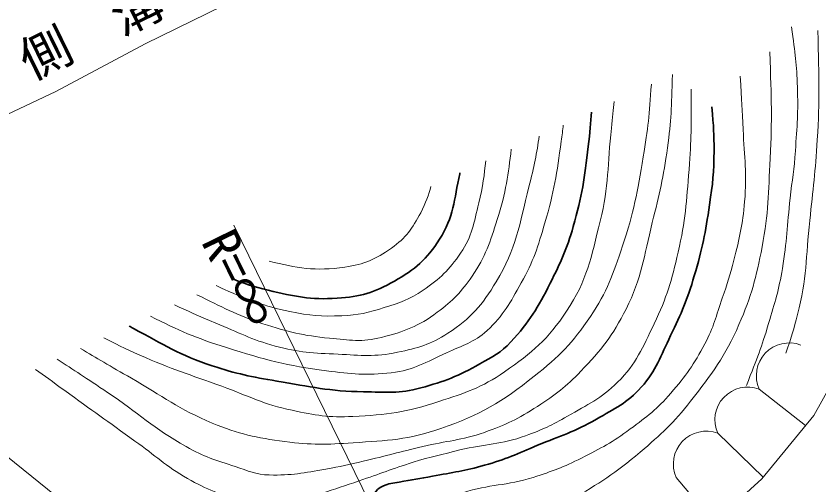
# Model space of a CAD drawing. Units: millimetres, scale not verified. Extents: x 40000 to 680000, y 20000 to 380000.
# Drawn here: x 80662 to 120427, y 314788 to 337993 of the extents above; entities that cross this region are included whole.
import ezdxf
from ezdxf.enums import TextEntityAlignment as Align

# ---------------------------------------------------------------- set-up
doc = ezdxf.new("R2010")
doc.units = ezdxf.units.MM
doc.header["$LTSCALE"] = 1000
doc.layers.add('M-BGD', color=7, linetype='Continuous', lineweight=13)
doc.layers.add('M-STR-HTXT', color=7, linetype='Continuous', lineweight=13)
doc.styles.add('ＭＳ ゴシック', font='')
doc.styles.get('ＭＳ ゴシック').set_extended_font_data('MS Gothic')

msp = doc.modelspace()

# ---------------------------------------------------------------- linework, layer by layer
at = {"layer": 'M-BGD'}
for p, q in [((117469, 319528), (119766, 317722)), ((115413, 317343), (117669, 315175)), ((113358, 315158), (115243, 312947))]:
    msp.add_line(p, q, dxfattribs=at)
for points in [[(98890, 303547), (101045, 304528), (104918, 306897), (111008, 310069), (114414, 312193), (117597, 315089), (120176, 318220), (122005, 321514), (123443, 325017), (124859, 329653), (126061, 332607)], [(78073, 317917), (87206, 310548), (78487, 299742)]]:
    msp.add_lwpolyline(points, dxfattribs=at)
for centre in [(118952, 320192), (116896, 318007), (114841, 315822)]:
    msp.add_arc(centre, 1625, 69.3648, 204.125, dxfattribs=at)
for points, knots in [([(116831, 319703), (117398, 321141), (117571, 321557), (117935, 322781), (118247, 323832), (118438, 324422), (118620, 325503), (118846, 326848), (118849, 327618), (118999, 328973), (119100, 329894), (119200, 330405), (119261, 331330), (119343, 332555), (119405, 333244), (119361, 334471), (119319, 335646), (119262, 336071), (119065, 337467)], [0, 0, 0, 0, 1, 1, 1, 2, 2, 2, 3, 3, 3, 4, 4, 4, 5, 5, 5, 6, 6, 6, 6]), ([(120374, 337275), (120433, 334710), (120472, 333975), (120346, 331865), (120253, 330304), (120137, 329435), (119972, 327880), (119778, 326056), (119834, 324997), (119369, 323222), (119171, 322467), (119103, 322181), (118785, 321312)], [0, 0, 0, 0, 1, 1, 1, 2, 2, 2, 3, 3, 3, 4, 4, 4, 4]), ([(117996, 336224), (118075, 333726), (118113, 333006), (118008, 330948), (117921, 329235), (117941, 328257), (117613, 326573), (117314, 325035), (117095, 324165), (116467, 322730), (115765, 321125), (115150, 320318), (114073, 318936), (113219, 317841), (112631, 317307), (111571, 316408), (110334, 315359), (109549, 314875), (108152, 314051), (106726, 313210), (105795, 312995), (104313, 312259), (103686, 311947), (103308, 311814), (102726, 311422), (102149, 311033), (101745, 310767), (101522, 310107), (101408, 309771), (101368, 309589), (101372, 309212)], [0, 0, 0, 0, 1, 1, 1, 2, 2, 2, 3, 3, 3, 4, 4, 4, 5, 5, 5, 6, 6, 6, 7, 7, 7, 8, 8, 8, 9, 9, 9, 10, 10, 10, 10]), ([(82702, 321005), (83520, 320481), (84142, 320072), (85195, 319366), (86728, 318338), (87478, 317590), (89087, 316685), (89982, 316182), (90546, 316013), (91522, 315695), (92166, 315485), (92529, 315300), (93205, 315281), (94302, 315249), (94919, 315385), (96001, 315570), (96731, 315696), (97135, 315796), (97858, 315963), (99014, 316231), (99652, 316418), (100806, 316692), (101995, 316974), (102703, 316984), (103856, 317390), (104934, 317770), (105527, 318053), (106486, 318676), (107391, 319264), (107887, 319635), (108634, 320414), (109663, 321487), (110202, 322164), (110873, 323490), (111663, 325050), (111748, 326077), (112173, 327772), (112530, 329202), (112728, 330009), (112923, 331469), (113112, 332887), (113129, 333425), (113170, 335101)], [0, 0, 0, 0, 1, 1, 1, 2, 2, 2, 3, 3, 3, 4, 4, 4, 5, 5, 5, 6, 6, 6, 7, 7, 7, 8, 8, 8, 9, 9, 9, 10, 10, 10, 11, 11, 11, 12, 12, 12, 13, 13, 13, 14, 14, 14, 14]), ([(99467, 307630), (99649, 308707), (99712, 309041), (99750, 309954), (99783, 310771), (99485, 311256), (99698, 312045), (99868, 312678), (100125, 313025), (100633, 313440), (101349, 314026), (101919, 314112), (102798, 314400), (104120, 314832), (104951, 314739), (106276, 315163), (107233, 315469), (107768, 315662), (108665, 316115), (109646, 316611), (110198, 316904), (111082, 317557), (111923, 318179), (112402, 318540), (113088, 319328), (113850, 320203), (114233, 320746), (114776, 321771), (115221, 322608), (115332, 323142), (115639, 324039), (115887, 324764), (116035, 325169), (116217, 325913), (116491, 327030), (116653, 327662), (116748, 328808), (116863, 330197), (116732, 330983), (116672, 332375), (116627, 333408), (116608, 333745), (116521, 335019)], [0, 0, 0, 0, 1, 1, 1, 2, 2, 2, 3, 3, 3, 4, 4, 4, 5, 5, 5, 6, 6, 6, 7, 7, 7, 8, 8, 8, 9, 9, 9, 10, 10, 10, 11, 11, 11, 12, 12, 12, 13, 13, 13, 14, 14, 14, 14]), ([(112128, 334619), (112024, 333081), (111964, 332465), (111727, 331022), (111441, 329278), (111261, 328291), (110699, 326615), (110222, 325195), (109947, 324366), (109107, 323125), (108218, 321813), (107573, 321149), (106330, 320165), (104707, 318881), (103659, 318261), (101705, 317580), (100078, 317014), (99071, 316993), (97353, 316874), (96038, 316783), (95286, 316760), (93979, 316933), (92539, 317124), (91720, 317302), (90377, 317853), (88723, 318532), (87927, 319185), (86375, 320071), (85302, 320684), (84653, 321063), (83858, 321540)], [0, 0, 0, 0, 1, 1, 1, 2, 2, 2, 3, 3, 3, 4, 4, 4, 5, 5, 5, 6, 6, 6, 7, 7, 7, 8, 8, 8, 9, 9, 9, 10, 10, 10, 10]), ([(114099, 334378), (114111, 332500), (114112, 331950), (113992, 330401), (113868, 328794), (113820, 327880), (113455, 326311), (113123, 324889), (112901, 324081), (112265, 322767), (111685, 321566), (111403, 320809), (110455, 319871), (109622, 319047), (108987, 318773), (107971, 318189), (107196, 317744), (106739, 317524), (105898, 317221), (104676, 316782), (103910, 316824), (102648, 316517), (101739, 316296), (101224, 316187), (100330, 315909), (99274, 315580), (98699, 315343), (97652, 314988), (96919, 314740), (96508, 314600), (95772, 314361), (95017, 314116), (94622, 313841), (93833, 313754), (93070, 313670), (92629, 313829), (91887, 314026), (90776, 314321), (90145, 314532), (89148, 315107), (88069, 315730), (87565, 316235), (86552, 316961), (85191, 317935), (84426, 318477), (83072, 319460), (82470, 319896), (82057, 320197), (81630, 320509)], [0, 0, 0, 0, 1, 1, 1, 2, 2, 2, 3, 3, 3, 4, 4, 4, 5, 5, 5, 6, 6, 6, 7, 7, 7, 8, 8, 8, 9, 9, 9, 10, 10, 10, 11, 11, 11, 12, 12, 12, 13, 13, 13, 14, 14, 14, 15, 15, 15, 16, 16, 16, 16]), ([(85007, 322071), (85529, 321796), (86053, 321545), (86797, 321212), (88344, 320519), (89260, 320249), (90853, 319672), (92203, 319182), (92926, 318779), (94330, 318480), (95488, 318234), (96163, 318114), (97345, 318176), (99028, 318263), (99995, 318384), (101595, 318912), (102922, 319350), (103704, 319593), (104854, 320385), (106236, 321338), (106999, 321991), (107930, 323388), (108961, 324935), (109142, 326044), (109591, 327848), (110027, 329602), (109951, 330644), (110146, 332440), (110204, 332982), (110247, 333380), (110286, 333766)], [0, 0, 0, 0, 1, 1, 1, 2, 2, 2, 3, 3, 3, 4, 4, 4, 5, 5, 5, 6, 6, 6, 7, 7, 7, 8, 8, 8, 9, 9, 9, 10, 10, 10, 10]), ([(107765, 332600), (107737, 332357), (107703, 332094), (107662, 331794), (107445, 330202), (107314, 329301), (106856, 327761), (106500, 326564), (106301, 325871), (105682, 324786), (105120, 323800), (104829, 323188), (103987, 322428), (103325, 321830), (102797, 321699), (101986, 321329), (100950, 320857), (100376, 320475), (99246, 320340), (98001, 320191), (97281, 320281), (96037, 320438), (94071, 320687), (92983, 320985), (91093, 321583), (89568, 322064), (88726, 322418), (87316, 323140)], [0, 0, 0, 0, 1, 1, 1, 2, 2, 2, 3, 3, 3, 4, 4, 4, 5, 5, 5, 6, 6, 6, 7, 7, 7, 8, 8, 8, 9, 9, 9, 9]), ([(88514, 323694), (89113, 323412), (89701, 323153), (90553, 322801), (91692, 322330), (92306, 321986), (93494, 321659), (94678, 321333), (95386, 321320), (96612, 321258), (97758, 321200), (98425, 321116), (99548, 321351), (100572, 321566), (101175, 321732), (102055, 322299), (103201, 323039), (103736, 323681), (104444, 324846), (105452, 326503), (105585, 327660), (106065, 329539), (106316, 330525), (106459, 331241), (106571, 332048)], [0, 0, 0, 0, 1, 1, 1, 2, 2, 2, 3, 3, 3, 4, 4, 4, 5, 5, 5, 6, 6, 6, 7, 7, 7, 8, 8, 8, 8]), ([(105191, 331409), (105039, 330176), (104930, 329272), (104497, 327925), (104130, 326786), (103926, 326114), (103250, 325125), (102702, 324324), (102307, 323911), (101527, 323334), (100574, 322630), (99910, 322380), (98762, 322089), (97784, 321840), (97184, 321954), (96181, 322051), (94870, 322178), (94137, 322359), (92886, 322769), (91560, 323205), (90865, 323589), (89614, 324203)], [0, 0, 0, 0, 1, 1, 1, 2, 2, 2, 3, 3, 3, 4, 4, 4, 5, 5, 5, 6, 6, 6, 7, 7, 7, 7]), ([(90581, 324650), (90705, 324592), (90838, 324532), (90984, 324467), (92205, 323924), (92916, 323643), (94224, 323369), (95209, 323162), (95786, 323119), (96791, 323161), (97626, 323196), (98096, 323311), (98893, 323562), (99681, 323810), (100143, 323958), (100824, 324425), (101666, 325002), (102102, 325423), (102680, 326265), (103263, 327113), (103326, 327744), (103580, 328742), (103787, 329554), (103854, 330161), (103926, 330824)], [0, 0, 0, 0, 1, 1, 1, 2, 2, 2, 3, 3, 3, 4, 4, 4, 5, 5, 5, 6, 6, 6, 7, 7, 7, 8, 8, 8, 8]), ([(93204, 325864), (94547, 325516), (95479, 325358), (96948, 325570), (97911, 325709), (98461, 325949), (99255, 326512), (99978, 327025), (100287, 327477), (100702, 328261), (100957, 328743), (101102, 329149), (101206, 329566)], [0, 0, 0, 0, 1, 1, 1, 2, 2, 2, 3, 3, 3, 4, 4, 4, 4])]:
    msp.add_open_spline(points, degree=3, knots=knots, dxfattribs=at)
at = {"layer": 'M-BGD', "lineweight": 35}
for points, knots in [([(109158, 333244), (109130, 332733), (109085, 332239), (109003, 331539), (108820, 329974), (108697, 329089), (108261, 327575), (107934, 326437), (107645, 325827), (107115, 324767), (106505, 323548), (106089, 322875), (105171, 321867), (104677, 321325), (104272, 321150), (103636, 320783), (102565, 320165), (101896, 319917), (100703, 319588), (99634, 319293), (98979, 319379), (97871, 319397), (96182, 319425), (95245, 319648), (93580, 319928), (92312, 320142), (91596, 320280), (90376, 320686), (88777, 321217), (87959, 321731), (86477, 322532), (86401, 322573), (86328, 322612), (86258, 322650)], [0, 0, 0, 0, 1, 1, 1, 2, 2, 2, 3, 3, 3, 4, 4, 4, 5, 5, 5, 6, 6, 6, 7, 7, 7, 8, 8, 8, 9, 9, 9, 10, 10, 10, 11, 11, 11, 11]), ([(98112, 306794), (98340, 307094), (98415, 307241), (98543, 307560), (98776, 308143), (98635, 308537), (98650, 309166), (98668, 309957), (98719, 310410), (98595, 311192), (98505, 311760), (98361, 312060), (98145, 312593), (98025, 312887), (97706, 313000), (97766, 313313), (97817, 313584), (98049, 313640), (98198, 313873), (98340, 314092), (98332, 314266), (98490, 314473), (98591, 314606), (98678, 314662), (98828, 314731), (99125, 314869), (99322, 314862), (99643, 314926), (100283, 315052), (100647, 315095), (101287, 315217), (102299, 315409), (102875, 315484), (103867, 315759), (104923, 316052), (105479, 316331), (106492, 316748), (107643, 317221), (108326, 317419), (109404, 318043), (110325, 318576), (110916, 318828), (111626, 319622), (112392, 320480), (112577, 321148), (113080, 322183), (113622, 323300), (113900, 323947), (114254, 325137), (114656, 326484), (114802, 327265), (115010, 328656), (115165, 329687), (115227, 330274), (115232, 331317), (115235, 332169), (115215, 332480), (115118, 333495)], [0, 0, 0, 0, 1, 1, 1, 2, 2, 2, 3, 3, 3, 4, 4, 4, 5, 5, 5, 6, 6, 6, 7, 7, 7, 8, 8, 8, 9, 9, 9, 10, 10, 10, 11, 11, 11, 12, 12, 12, 13, 13, 13, 14, 14, 14, 15, 15, 15, 16, 16, 16, 17, 17, 17, 18, 18, 18, 19, 19, 19, 19]), ([(91347, 325004), (91864, 324778), (92421, 324594), (93153, 324422), (94461, 324116), (95230, 323939), (96571, 324030), (97721, 324109), (98400, 324297), (99399, 324872), (100432, 325466), (100999, 325940), (101637, 326947), (102345, 328064), (102351, 328891), (102635, 330184), (102639, 330200), (102643, 330216), (102646, 330232)], [0, 0, 0, 0, 1, 1, 1, 2, 2, 2, 3, 3, 3, 4, 4, 4, 5, 5, 5, 6, 6, 6, 6])]:
    msp.add_open_spline(points, degree=3, knots=knots, dxfattribs=at)
at = {"layer": 'M-STR-HTXT'}
for p, q in [((87051, 336617), (107428, 346605)), ((106856, 296210), (91452, 327638))]:
    msp.add_line(p, q, dxfattribs=at)
msp.add_lwpolyline([(87051, 336617), (82639, 334264), (78114, 332139), (73399, 330488), (70834, 329898)], dxfattribs=at)

# ---------------------------------------------------------------- texts
at = {"layer": 'M-STR-HTXT', "style": 'ＭＳ ゴシック'}
msp.add_text('側\u3000溝\u3000L=56.0', height=1833, rotation=26.111, dxfattribs=at).set_placement((89491, 338147), align=Align.BOTTOM_CENTER)
msp.add_text('R=∞', height=1833, rotation=296.111, dxfattribs=at).set_placement((91452, 327638), align=Align.TOP_LEFT)

doc.saveas('drawing.dxf')
